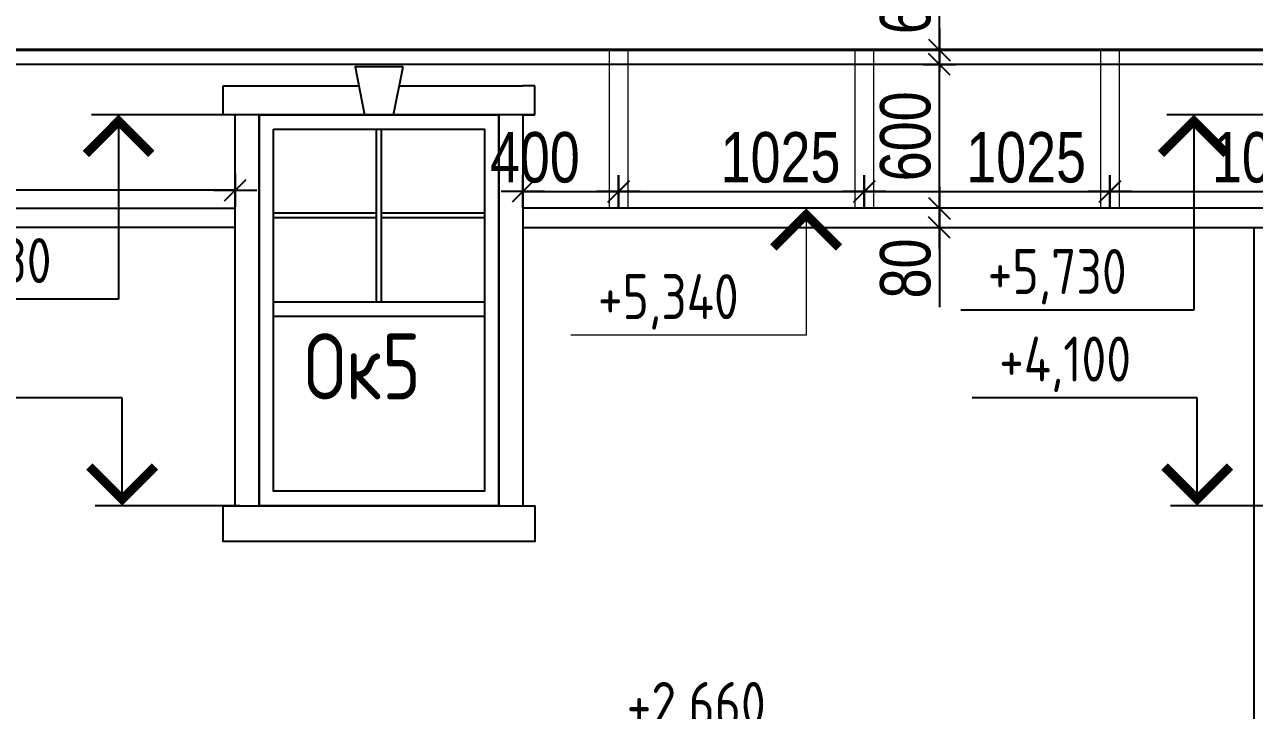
# Model space of a CAD drawing. Extents: x -12289450 to -10763036, y -7834513 to -6150123.
# Drawn here: x -11168251 to -11163120, y -7704474 to -7701615 of the extents above; entities that cross this region are included whole.
import ezdxf

# ---------------------------------------------------------------- set-up
doc = ezdxf.new("R2010")
doc.units = 0
doc.header["$LTSCALE"] = 25
doc.header["$PDMODE"] = 35
doc.layers.get('DefPoints').update_dxf_attribs({"color": 10, "lineweight": 30})
for name, color, linetype in [('005-РАЗМЕРЫ', 252, 'Continuous'), ('Annotation - Text', 7, 'Continuous'), ('Крыши', 7, 'Continuous'), ('Примечания', 7, 'Continuous')]:
    doc.layers.add(name, color=color, linetype=linetype)
doc.layers.add('RAZMER', color=7, linetype='Continuous', lineweight=9)
doc.layers.add('Двери демонтаж', color=15, linetype='Continuous', lineweight=9)
doc.styles.add('GOST 2.304', font='cs_gost2304.shx')
doc.styles.add('TXT0', font='txt', dxfattribs={"width": 0.8})
doc.dimstyles.new('Копия(5) РАЗМЕРЫ', dxfattribs={"dimscale": 30, "dimtxt": 7, "dimasz": 0.15, "dimexe": 0, "dimexo": 0, "dimgap": 1.2, "dimtad": 1, "dimdec": 0, "dimzin": 0, "dimdsep": 46, "dimtxsty": 'TXT0', "dimblk1": 'A8MITTA', "dimblk2": 'A8MITTA', "dimsah": 1, "dimcen": 2, "dimse1": 1, "dimse2": 1, "dimadec": 0, "dimazin": 0, "dimtp": 6, "dimtm": 6, "dimtfac": 1, "dimtdec": 0, "dimtofl": 0, "dimtmove": 0, "dimatfit": 3, "dimldrblk": 'A8MITTA', "dimfxl": 0, "dimtolj": 1, "dimtzin": 0, "dimarcsym": 0})

# ---------------------------------------------------------------- blocks, each defined once
blk = doc.blocks.new('A8MITTA', base_point=(3180, 3140))
for p, q in [((3170, 3130), (3190, 3150)), ((3180, 3155), (3180, 3125)), ((3160, 3140), (3200, 3140))]:
    blk.add_line(p, q)
blk = doc.blocks.new('*D907')
at = {"layer": '005-РАЗМЕРЫ', "color": 0, "lineweight": -2, "ltscale": 4, "transparency": 16777216}
for p, q in [((-11164434.1, -7702376.2), (-11164434.1, -7702371.7)), ((-11164434.1, -7702465.2), (-11164434.1, -7702793.7))]:
    blk.add_line(p, q, dxfattribs=at)
at = {"layer": 'DefPoints', "color": 0, "ltscale": 4, "transparency": 16777216}
for p in [(-11164437.8, -7702380.7), (-11164434.1, -7702380.7), (-11164437.8, -7702460.7)]:
    blk.add_point(p, dxfattribs=at)
at = {"layer": '005-РАЗМЕРЫ', "color": 0, "lineweight": -2, "ltscale": 4, "transparency": 16777216, "xscale": 4.5, "yscale": 4.5, "zscale": 4.5}
for p, rotation in [((-11164434.1, -7702380.7), 270), ((-11164434.1, -7702460.7), 90)]:
    blk.add_blockref('A8MITTA', p, dxfattribs=dict(at, rotation=rotation))
at = {"layer": '005-РАЗМЕРЫ', "color": 0, "lineweight": 25, "ltscale": 4, "transparency": 16777216, "insert": (-11164575.1, -7702631.7), "char_height": 210, "attachment_point": 5, "rotation": 90, "style": 'TXT0'}
blk.add_mtext('\\A1;80', dxfattribs=at)
blk = doc.blocks.new('*D908')
at = {"layer": '005-РАЗМЕРЫ', "color": 0, "lineweight": -2, "ltscale": 4, "transparency": 16777216}
blk.add_line((-11164434.1, -7702376.2), (-11164434.1, -7701785.2), dxfattribs=at)
at = {"layer": 'DefPoints', "color": 0, "ltscale": 4, "transparency": 16777216}
for p in [(-11164434.1, -7701780.7), (-11164338.4, -7701780.7), (-11164338.4, -7702380.7)]:
    blk.add_point(p, dxfattribs=at)
at = {"layer": '005-РАЗМЕРЫ', "color": 0, "lineweight": -2, "ltscale": 4, "transparency": 16777216, "xscale": 4.5, "yscale": 4.5, "zscale": 4.5}
for p, rotation in [((-11164434.1, -7701780.7), 90), ((-11164434.1, -7702380.7), 270)]:
    blk.add_blockref('A8MITTA', p, dxfattribs=dict(at, rotation=rotation))
at = {"layer": '005-РАЗМЕРЫ', "color": 0, "lineweight": 25, "ltscale": 4, "transparency": 16777216, "insert": (-11164575.1, -7702080.7), "char_height": 210, "attachment_point": 5, "rotation": 90, "style": 'TXT0'}
blk.add_mtext('\\A1;600', dxfattribs=at)
blk = doc.blocks.new('*D1201')
at = {"layer": '005-РАЗМЕРЫ', "color": 0, "lineweight": -2, "ltscale": 4, "transparency": 16777216}
for p, q in [((-11164434.1, -7701716.2), (-11164434.1, -7701367.7)), ((-11164434.1, -7701785.2), (-11164434.1, -7701789.7))]:
    blk.add_line(p, q, dxfattribs=at)
at = {"layer": 'DefPoints', "color": 0, "ltscale": 4, "transparency": 16777216}
for p in [(-11164437.8, -7701720.7), (-11164437.8, -7701780.7), (-11164434.1, -7701780.7)]:
    blk.add_point(p, dxfattribs=at)
at = {"layer": '005-РАЗМЕРЫ', "color": 0, "lineweight": -2, "ltscale": 4, "transparency": 16777216, "xscale": 4.5, "yscale": 4.5, "zscale": 4.5}
for p, rotation in [((-11164434.1, -7701720.7), 270), ((-11164434.1, -7701780.7), 90)]:
    blk.add_blockref('A8MITTA', p, dxfattribs=dict(at, rotation=rotation))
at = {"layer": '005-РАЗМЕРЫ', "color": 0, "lineweight": 25, "ltscale": 4, "transparency": 16777216, "insert": (-11164575.1, -7701529.7), "char_height": 210, "attachment_point": 5, "rotation": 90, "style": 'TXT0'}
blk.add_mtext('\\A1;60', dxfattribs=at)
blk = doc.blocks.new('*D1227')
at = {"layer": '005-РАЗМЕРЫ', "color": 0, "lineweight": -2, "ltscale": 4, "transparency": 16777216}
blk.add_line((-11163718.3, -7702310.6), (-11162701.8, -7702310.6), dxfattribs=at)
at = {"layer": 'DefPoints', "color": 0, "ltscale": 4, "transparency": 16777216}
for p in [(-11162697.3, -7702310.6), (-11163722.8, -7702380.7), (-11162697.3, -7702380.7)]:
    blk.add_point(p, dxfattribs=at)
at = {"layer": '005-РАЗМЕРЫ', "color": 0, "lineweight": -2, "ltscale": 4, "transparency": 16777216, "xscale": 4.5, "yscale": 4.5, "zscale": 4.5, "rotation": 180}
blk.add_blockref('A8MITTA', (-11163722.8, -7702310.6), dxfattribs=at)
at = {"layer": '005-РАЗМЕРЫ', "color": 0, "lineweight": -2, "ltscale": 4, "transparency": 16777216, "xscale": 4.5, "yscale": 4.5, "zscale": 4.5}
blk.add_blockref('A8MITTA', (-11162697.3, -7702310.6), dxfattribs=at)
at = {"layer": '005-РАЗМЕРЫ', "color": 0, "lineweight": 25, "ltscale": 4, "transparency": 16777216, "insert": (-11163047, -7702169.6), "char_height": 210, "attachment_point": 5, "style": 'TXT0'}
blk.add_mtext('\\A1;1025', dxfattribs=at)
blk = doc.blocks.new('*D1228')
at = {"layer": '005-РАЗМЕРЫ', "color": 0, "lineweight": -2, "ltscale": 4, "transparency": 16777216}
blk.add_line((-11164743.3, -7702310.6), (-11163726.8, -7702310.6), dxfattribs=at)
at = {"layer": 'DefPoints', "color": 0, "ltscale": 4, "transparency": 16777216}
for p in [(-11163722.3, -7702310.6), (-11164747.8, -7702380.7), (-11163722.3, -7702380.7)]:
    blk.add_point(p, dxfattribs=at)
at = {"layer": '005-РАЗМЕРЫ', "color": 0, "lineweight": -2, "ltscale": 4, "transparency": 16777216, "xscale": 4.5, "yscale": 4.5, "zscale": 4.5, "rotation": 180}
blk.add_blockref('A8MITTA', (-11164747.8, -7702310.6), dxfattribs=at)
at = {"layer": '005-РАЗМЕРЫ', "color": 0, "lineweight": -2, "ltscale": 4, "transparency": 16777216, "xscale": 4.5, "yscale": 4.5, "zscale": 4.5}
blk.add_blockref('A8MITTA', (-11163722.3, -7702310.6), dxfattribs=at)
at = {"layer": '005-РАЗМЕРЫ', "color": 0, "lineweight": 25, "ltscale": 4, "transparency": 16777216, "insert": (-11164072, -7702169.6), "char_height": 210, "attachment_point": 5, "style": 'TXT0'}
blk.add_mtext('\\A1;1025', dxfattribs=at)
blk = doc.blocks.new('*D1229')
at = {"layer": '005-РАЗМЕРЫ', "color": 0, "lineweight": -2, "ltscale": 4, "transparency": 16777216}
blk.add_line((-11165768.3, -7702310.6), (-11164751.8, -7702310.6), dxfattribs=at)
at = {"layer": 'DefPoints', "color": 0, "ltscale": 4, "transparency": 16777216}
for p in [(-11164747.3, -7702310.6), (-11165772.8, -7702380.7), (-11164747.3, -7702380.7)]:
    blk.add_point(p, dxfattribs=at)
at = {"layer": '005-РАЗМЕРЫ', "color": 0, "lineweight": -2, "ltscale": 4, "transparency": 16777216, "xscale": 4.5, "yscale": 4.5, "zscale": 4.5, "rotation": 180}
blk.add_blockref('A8MITTA', (-11165772.8, -7702310.6), dxfattribs=at)
at = {"layer": '005-РАЗМЕРЫ', "color": 0, "lineweight": -2, "ltscale": 4, "transparency": 16777216, "xscale": 4.5, "yscale": 4.5, "zscale": 4.5}
blk.add_blockref('A8MITTA', (-11164747.3, -7702310.6), dxfattribs=at)
at = {"layer": '005-РАЗМЕРЫ', "color": 0, "lineweight": 25, "ltscale": 4, "transparency": 16777216, "insert": (-11165097, -7702169.6), "char_height": 210, "attachment_point": 5, "style": 'TXT0'}
blk.add_mtext('\\A1;1025', dxfattribs=at)
blk = doc.blocks.new('*D1230')
at = {"layer": '005-РАЗМЕРЫ', "color": 0, "lineweight": -2, "ltscale": 4, "transparency": 16777216}
blk.add_line((-11166167.6, -7702310.6), (-11165776.8, -7702310.6), dxfattribs=at)
at = {"layer": 'DefPoints', "color": 0, "ltscale": 4, "transparency": 16777216}
for p in [(-11165772.3, -7702310.6), (-11166172.1, -7702380.7), (-11165772.3, -7702380.7)]:
    blk.add_point(p, dxfattribs=at)
at = {"layer": '005-РАЗМЕРЫ', "color": 0, "lineweight": -2, "ltscale": 4, "transparency": 16777216, "xscale": 4.5, "yscale": 4.5, "zscale": 4.5, "rotation": 180}
blk.add_blockref('A8MITTA', (-11166172.1, -7702310.6), dxfattribs=at)
at = {"layer": '005-РАЗМЕРЫ', "color": 0, "lineweight": -2, "ltscale": 4, "transparency": 16777216, "xscale": 4.5, "yscale": 4.5, "zscale": 4.5}
blk.add_blockref('A8MITTA', (-11165772.3, -7702310.6), dxfattribs=at)
at = {"layer": '005-РАЗМЕРЫ', "color": 0, "lineweight": 25, "ltscale": 4, "transparency": 16777216, "insert": (-11166122, -7702169.6), "char_height": 210, "attachment_point": 5, "style": 'TXT0'}
blk.add_mtext('\\A1;400', dxfattribs=at)
blk = doc.blocks.new('*D1231')
at = {"layer": '005-РАЗМЕРЫ', "color": 0, "lineweight": -2, "ltscale": 4, "transparency": 16777216}
for p, q in [((-11168382.1, -7702305.2), (-11169191.9, -7702305.2)), ((-11167376.6, -7702305.2), (-11168377.6, -7702305.2))]:
    blk.add_line(p, q, dxfattribs=at)
at = {"layer": 'DefPoints', "color": 0, "ltscale": 4, "transparency": 16777216}
for p in [(-11168382.1, -7702305.2), (-11168382.1, -7702380.7), (-11167372.1, -7702380.7)]:
    blk.add_point(p, dxfattribs=at)
at = {"layer": '005-РАЗМЕРЫ', "color": 0, "lineweight": -2, "ltscale": 4, "transparency": 16777216, "xscale": 4.5, "yscale": 4.5, "zscale": 4.5, "rotation": 180}
blk.add_blockref('A8MITTA', (-11168382.1, -7702305.2), dxfattribs=at)
at = {"layer": '005-РАЗМЕРЫ', "color": 0, "lineweight": -2, "ltscale": 4, "transparency": 16777216, "xscale": 4.5, "yscale": 4.5, "zscale": 4.5}
blk.add_blockref('A8MITTA', (-11167372.1, -7702305.2), dxfattribs=at)
at = {"layer": '005-РАЗМЕРЫ', "color": 0, "lineweight": 25, "ltscale": 4, "transparency": 16777216, "insert": (-11168931.9, -7702164.2), "char_height": 210, "attachment_point": 5, "style": 'TXT0'}
blk.add_mtext('\\A1;1010', dxfattribs=at)

msp = doc.modelspace()

# ---------------------------------------------------------------- linework, layer by layer
at = {"layer": 'RAZMER', "lineweight": 25, "ltscale": 4}
for p, q in [((-11167422.1, -7701870.7), (-11166857.3, -7701870.7)), ((-11167422.1, -7701990.7), (-11167422.1, -7701870.7)), ((-11167422.1, -7701870.7), (-11167372.1, -7701870.7)), ((-11166686.8, -7701870.7), (-11166172.1, -7701870.7)), ((-11166122.1, -7701870.7), (-11166172.1, -7701870.7)), ((-11166122.1, -7701990.7), (-11166122.1, -7701870.7)), ((-11166122.1, -7701990.7), (-11167422.1, -7701990.7)), ((-11167372.1, -7703620.7), (-11167372.1, -7701990.7)), ((-11166172.1, -7701990.7), (-11166172.1, -7703620.7)), ((-11166172.1, -7701990.7), (-11166122.1, -7701990.7)), ((-11161272.1, -7702380.7), (-11166172.1, -7702380.7)), ((-11166172.1, -7702460.7), (-11161272.1, -7702460.7))]:
    msp.add_line(p, q, dxfattribs=at)
at = {"layer": 'RAZMER', "linetype": 'Continuous', "lineweight": 0, "ltscale": 75}
for p, q in [((-11164805.9, -7702380.7), (-11165102.3, -7702380.7)), ((-11164989.8, -7702380.7), (-11164989.8, -7702910.3)), ((-11164989.8, -7702910.3), (-11165971.4, -7702910.3))]:
    msp.add_line(p, q, dxfattribs=at)
at = {"layer": 'RAZMER', "lineweight": 25, "ltscale": 4}
for points in [[(-11158302.1, -7701780.7), (-11168342.1, -7701780.7)], [(-11166672.1, -7701790.7), (-11166872.1, -7701790.7), (-11166832.1, -7701990.7), (-11166712.1, -7701990.7), (-11166672.1, -7701790.7)], [(-11167372.1, -7702460.7), (-11168502.1, -7702460.7), (-11168502.1, -7702380.7), (-11167372.1, -7702380.7)], [(-11163122.1, -7702460.7), (-11163122.1, -7707740.7)], [(-11167272.1, -7703620.7), (-11166122.1, -7703620.7), (-11166122.1, -7703770.7), (-11167272.1, -7703770.7), (-11167422.1, -7703770.7), (-11167422.1, -7703620.7), (-11167272.1, -7703620.7)]]:
    msp.add_lwpolyline(points, dxfattribs=at)
at = {"layer": 'RAZMER', "linetype": 'Continuous', "lineweight": 0, "ltscale": 75, "const_width": 37.5}
msp.add_lwpolyline([(-11164853.1, -7702544), (-11164989.8, -7702407.2), (-11165126.5, -7702544)], dxfattribs=at)
at = {"layer": 'Двери демонтаж', "lineweight": 30, "ltscale": 50}
msp.add_lwpolyline([(-11167272.1, -7701990.7), (-11166272.1, -7701990.7), (-11166272.1, -7703620.7), (-11167272.1, -7703620.7)], close=True, dxfattribs=at)
at = {"layer": 'Двери демонтаж', "lineweight": 25, "ltscale": 50}
msp.add_lwpolyline([(-11167212.1, -7702050.7), (-11166332.1, -7702050.7), (-11166332.1, -7703560.7), (-11167212.1, -7703560.7)], close=True, dxfattribs=at)
for points in [[(-11166782.1, -7702770.7), (-11166782.1, -7702050.7)], [(-11166762.1, -7702770.7), (-11166762.1, -7702050.7)], [(-11166782.1, -7702400.7), (-11167212.1, -7702400.7)], [(-11166782.1, -7702420.7), (-11167212.1, -7702420.7)], [(-11166332.1, -7702400.7), (-11166762.1, -7702400.7)], [(-11166332.1, -7702420.7), (-11166762.1, -7702420.7)], [(-11167212.1, -7702770.7), (-11166332.1, -7702770.7)], [(-11167212.1, -7702830.7), (-11166332.1, -7702830.7)]]:
    msp.add_lwpolyline(points, dxfattribs=at)
at = {"layer": 'Крыши', "lineweight": 40, "ltscale": 3}
msp.add_lwpolyline([(-11157422.1, -7701420.7), (-11157422.1, -7701501.6), (-11157472.1, -7701501.6), (-11157472.1, -7701720.7), (-11169172.1, -7701720.7)], dxfattribs=at)
at = {"layer": 'Крыши', "lineweight": 5, "ltscale": 3}
for points in [[(-11165812.3, -7701720.7), (-11165812.3, -7701780.7), (-11165732.3, -7701780.7), (-11165732.3, -7701720.7), (-11165812.3, -7701720.7), (-11165812.3, -7702380.7), (-11165732.3, -7702380.7), (-11165732.3, -7701780.7)], [(-11164787.3, -7701720.7), (-11164787.3, -7701780.7), (-11164707.3, -7701780.7), (-11164707.3, -7701720.7), (-11164787.3, -7701720.7), (-11164787.3, -7702380.7), (-11164707.3, -7702380.7), (-11164707.3, -7701780.7)], [(-11163762.3, -7701720.7), (-11163762.3, -7701780.7), (-11163682.3, -7701780.7), (-11163682.3, -7701720.7), (-11163762.3, -7701720.7), (-11163762.3, -7702380.7), (-11163682.3, -7702380.7), (-11163682.3, -7701780.7)]]:
    msp.add_lwpolyline(points, dxfattribs=at)
at = {"layer": 'Примечания', "linetype": 'Continuous', "lineweight": 25, "ltscale": 75}
for p, q in [((-11167352.9, -7701990.7), (-11167971.4, -7701990.7)), ((-11167858.9, -7701990.7), (-11167858.9, -7702760)), ((-11161450, -7701990.7), (-11163485.1, -7701990.7)), ((-11163372.6, -7701990.7), (-11163372.6, -7702805.5)), ((-11167858.9, -7702760), (-11168831.1, -7702760)), ((-11163372.6, -7702805.5), (-11164344.8, -7702805.5)), ((-11167844.1, -7703170.7), (-11168930.3, -7703170.7)), ((-11167844.1, -7703620.7), (-11167844.1, -7703170.7)), ((-11163357.8, -7703170.7), (-11164297.1, -7703170.7)), ((-11163357.8, -7703620.7), (-11163357.8, -7703170.7)), ((-11167352.9, -7703620.7), (-11167956.6, -7703620.7)), ((-11161373.7, -7703620.7), (-11163470.3, -7703620.7))]:
    msp.add_line(p, q, dxfattribs=at)
at = {"layer": 'Примечания', "linetype": 'Continuous', "lineweight": 25, "ltscale": 75, "const_width": 37.5}
for points in [[(-11167722.2, -7702154), (-11167858.9, -7702017.2), (-11167995.6, -7702154)], [(-11163235.8, -7702154), (-11163372.6, -7702017.2), (-11163509.3, -7702154)], [(-11167980.8, -7703457.5), (-11167844.1, -7703594.2), (-11167707.3, -7703457.5)], [(-11163494.5, -7703457.5), (-11163357.8, -7703594.2), (-11163221, -7703457.5)]]:
    msp.add_lwpolyline(points, dxfattribs=at)

# ---------------------------------------------------------------- texts
at = {"layer": 'Annotation - Text', "color": 0, "lineweight": 25, "style": 'GOST 2.304'}
msp.add_text('Ок5', height=275, dxfattribs=at).set_placement((-11167084.3, -7703177.6))
at = {"layer": 'RAZMER', "linetype": 'Continuous', "lineweight": 0, "ltscale": 75, "style": 'GOST 2.304'}
msp.add_text('+5,340', height=187.5, dxfattribs=at).set_placement((-11165858.9, -7702842.8))
at = {"layer": 'Примечания', "linetype": 'Continuous', "lineweight": 25, "ltscale": 75, "style": 'GOST 2.304'}
for s, p in [('+5,730', (-11168718.6, -7702692.5)), ('+5,730', (-11164232.3, -7702738)), ('+4,100', (-11164184.6, -7703103.2)), ('+2,660', (-11165738.4, -7704543.2))]:
    msp.add_text(s, height=187.5, dxfattribs=at).set_placement(p)

# ---------------------------------------------------------------- dimensions: what is measured, and where the dimension line sits
at = {"layer": '005-РАЗМЕРЫ', "lineweight": 25, "ltscale": 4}
for base, p1, p2, angle, picture, middle in [((-11164434.1, -7701780.7), (-11164437.8, -7701720.7), (-11164437.8, -7701780.7), 270, '*D1201', (-11164434.1, -7701529.7)), ((-11164434.1, -7701780.7), (-11164338.4, -7702380.7), (-11164338.4, -7701780.7), 90, '*D908', (-11164434.1, -7702080.7)), ((-11168382.1, -7702305.2), (-11167372.1, -7702380.7), (-11168382.1, -7702380.7), 0, '*D1231', (-11168931.9, -7702305.2)), ((-11165772.3, -7702310.6), (-11166172.1, -7702380.7), (-11165772.3, -7702380.7), 180, '*D1230', (-11166122, -7702310.6)), ((-11164747.3043889, -7702310.5519325), (-11165772.8043884, -7702380.720511), (-11164747.3043889, -7702380.7205107), 180, '*D1229', (-11165096.9689727, -7702310.5519325)), ((-11163722.3043889, -7702310.5519325), (-11164747.8043884, -7702380.720511), (-11163722.3043889, -7702380.7205107), 180, '*D1228', (-11164071.9689727, -7702310.5519325)), ((-11162697.3043888, -7702310.5519325), (-11163722.8043884, -7702380.720511), (-11162697.3043888, -7702380.7205108), 180, '*D1227', (-11163046.9689727, -7702310.5519325)), ((-11164434.1, -7702380.7), (-11164437.8, -7702460.7), (-11164437.8, -7702380.7), 90, '*D907', (-11164434.1, -7702631.7))]:
    dim = msp.add_linear_dim(base=base, p1=p1, p2=p2, angle=angle, dimstyle='Копия(5) РАЗМЕРЫ', dxfattribs=at)
    dim.commit()
    dim.dimension.update_dxf_attribs({"geometry": picture, "text_midpoint": middle, "dimtype": 160})

doc.saveas('drawing.dxf')
